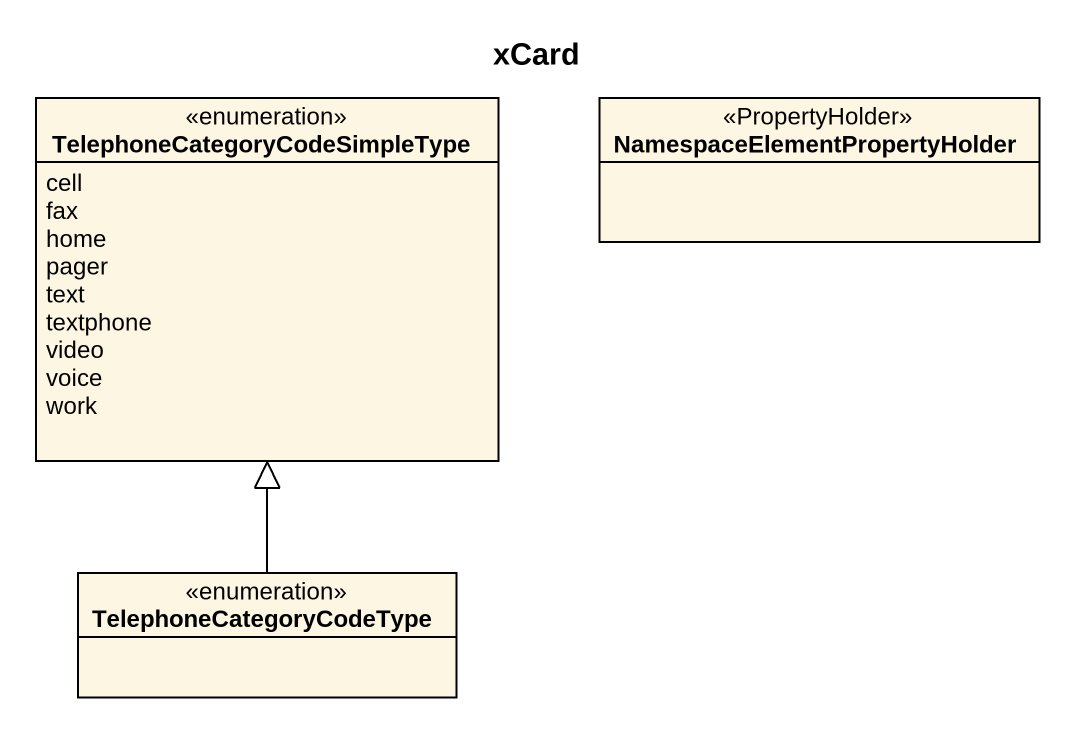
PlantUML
@startuml
title xCard
hide circle
hide empty members
enum "TelephoneCategoryCodeSimpleType" as TelephoneCategoryCodeSimpleT {
  cell
  fax
  home
  pager
  text
  textphone
  video
  voice
  work
}
class "NamespaceElementPropertyHolder" as NamespaceElementPropertyHold <<PropertyHolder>>
enum TelephoneCategoryCodeType
TelephoneCategoryCodeType -up-|> TelephoneCategoryCodeSimpleT
@enduml
